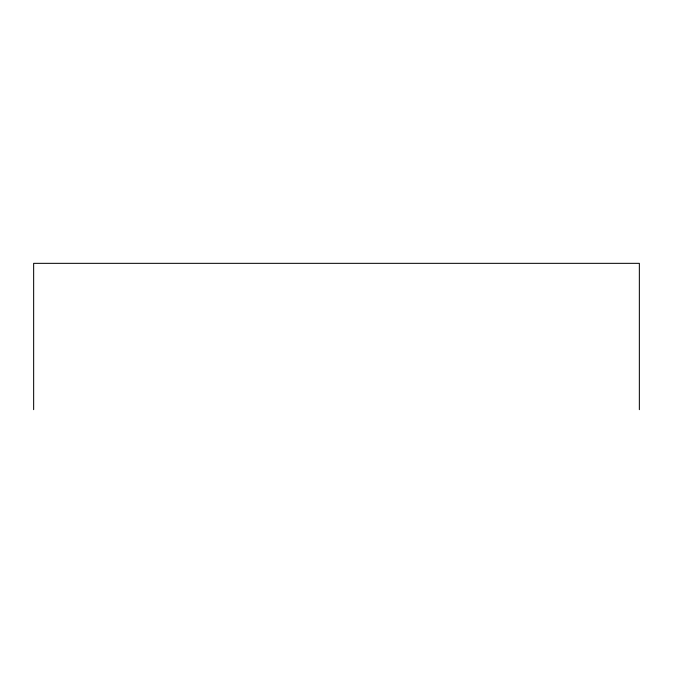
<?xml version="1.0" encoding="UTF-8"?>
<svg xmlns="http://www.w3.org/2000/svg" width="673" height="673" viewBox="0 0 673 673"><rect width="100%" height="100%" fill="white"/><g stroke="black" fill="none" stroke-linecap="round" stroke-linejoin="round"><path stroke-width="1.01" d="M639.35 409.664L639.35 263.336L33.65 263.336L33.65 409.664"/></g></svg>
